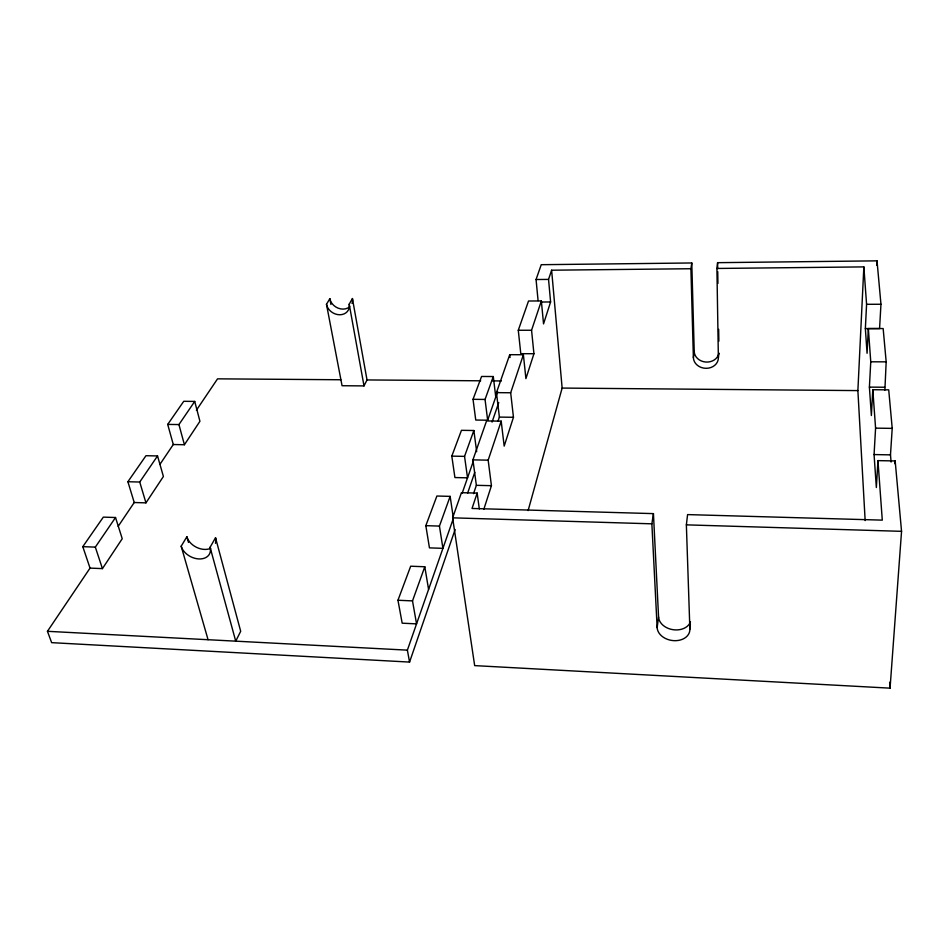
<?xml version="1.0" encoding="UTF-8"?>
<svg xmlns="http://www.w3.org/2000/svg" width="949" height="949" viewBox="0 0 949 949"><rect width="100%" height="100%" fill="white"/><g stroke="black" fill="none" stroke-linecap="round" stroke-linejoin="round"><path stroke-width="1.42" d="M865.156 520.574L857.884 390.597L863.851 266.894L716.91 268.46L718.369 357.714A12.503 10.688 4.2 0 1 706.115 368.319A12.503 10.688 4.2 0 1 693.387 357.631L690.908 268.733L691.785 262.968L541.238 264.7L536.055 279.516L538.083 300.619M884.883 390.086L886.176 361.854L883.151 328.556L868.347 328.579L867.066 353.301L865.358 328.579L866.579 304.309L863.851 266.894M891.099 462.056L890.482 454.868L892.214 428.379L888.715 389.849L872.795 389.719L871.372 415.52L869.403 387.121L870.755 361.794L868.347 328.579M876.781 265.257L877.018 260.845L717.598 262.671L716.91 268.46M877.018 260.845L880.957 304.249L879.569 328.568L865.358 328.579M479.316 508.961L477.169 493.089L461.428 492.685L452.626 517.834L474.666 665.617L890.055 688.155L901.55 531.333L895.168 460.953L877.955 460.621L876.354 487.537L874.065 454.571L875.583 428.141L872.795 389.719M894.978 463.8L895.168 460.953M477.169 493.089L472.033 508.462L653.434 513.623L651.868 523.824L657.147 627.645A16.465 12.242 9.1 0 0 674.027 640.67A16.465 12.242 9.1 0 0 689.876 629.175L690.374 624.454M718.369 357.714L718.868 353.064M689.876 629.175L686.364 524.856L687.586 514.595L882.285 520.135L877.955 460.621M657.147 627.645L658.57 616.98L653.434 513.623M693.387 357.631L694.217 351.45L691.785 262.968M528.119 510.586L562.14 388.07L551.618 270.204L690.908 268.733M483.812 509.328L491.428 485.686L488.166 460.17L501.191 421.154L486.54 420.953L472.922 459.862L476.362 485.319L473.551 493.634M498 421.202L499.388 417.097L496.446 392.637L509.732 354.689L523.385 354.736L510.681 392.767L513.456 417.287L504.18 446.101L501.191 421.154M533.931 353.728L520.787 353.68L518.284 330.264L528.522 301.011L541.357 300.94L531.559 330.252L533.931 353.728L525.912 378.627L523.385 354.736M551.618 270.204L548.546 279.409L550.598 301.96L543.54 323.894L541.357 300.94M90.036 568.107L102.433 568.617L122.231 538.712L115.529 517.513L103.322 517.122L82.8 546.66L90.036 568.107L47.45 631.31L51.649 642.651L409.565 662.082L455.117 529.53M467.584 493.255L474.773 472.329M492.045 422.091L498.759 402.566M409.565 662.082L407.382 650.148L452.934 519.672M462.175 493.195L473.302 461.321M495.758 396.99L493.29 376.539L481.57 376.468L473.029 399.315L475.746 420.039L487.656 420.205L497.632 391.64M412.507 600.895L424.796 566.755L410.68 566.209L397.963 600.254L402.174 623.185L416.552 623.873L412.507 600.895L397.963 600.254M439.434 526.09L450.146 496.374L436.896 496.019L425.828 525.663L429.446 547.87L442.922 548.344L439.434 526.09L425.828 525.663M464.547 456.374L473.859 430.514L461.451 430.324L451.807 456.125L454.915 477.549L467.537 477.845L464.547 456.374L451.807 456.125M487.656 420.205L485.046 399.446L493.29 376.539M326.48 304.285L342.055 385.721L364.013 385.911L367.014 379.944L352.423 298.555L349.208 304.166A12.052 9.988 31.3 0 1 339.801 314.76A12.052 9.988 31.3 0 1 326.48 304.285L329.837 298.686A11.969 9.953 31.4 0 0 338.022 308.117A11.969 9.953 31.4 0 0 349.707 306.741M210.085 547.265L215.53 537.751L240.69 631.287L235.732 641.168L210.085 547.265A15.706 11.186 27.6 0 1 199.065 558.949A15.706 11.186 27.6 0 1 181.188 546.209L186.87 536.754A15.564 11.163 27.7 0 0 210.702 548.308M134.224 502.519L145.956 502.863L163.406 476.481L157.534 455.947L145.968 455.71L127.901 481.724L134.224 502.519L118.162 526.363M173.287 444.523L184.414 444.737L199.931 421.297L194.723 401.427L183.75 401.297L167.712 424.405L173.287 444.523L160.156 464.025M196.372 410.265L217.546 378.841L340.798 379.754M102.433 568.617L95.327 547.122L115.529 517.513M145.956 502.863L139.74 482.033L157.534 455.947M184.414 444.737L178.934 424.571L194.723 401.427M536.055 279.516L548.546 279.409M540.977 302.019L550.598 301.96M866.579 304.309L880.957 304.249M518.284 330.264L531.559 330.252M870.755 361.794L886.176 361.854M367.014 379.944L480.692 380.798M492.507 380.881L501.369 380.952M869.403 387.121L884.646 387.239M562.14 388.07L857.884 390.597M496.446 392.637L510.681 392.767M473.029 399.315L485.046 399.446M499.388 417.097L513.456 417.287M875.583 428.141L892.214 428.379M167.712 424.405L178.934 424.571M874.065 454.571L890.482 454.868M472.922 459.862L488.166 460.17M476.362 485.319L491.428 485.686M127.901 481.724L139.74 482.033M452.626 517.834L651.868 523.824M686.364 524.856L901.55 531.333M82.8 546.66L95.327 547.122M47.45 631.31L407.382 650.148M181.188 546.209L208.068 639.721M186.87 536.754L188.471 542.401M329.837 298.686L330.94 304.487M349.208 304.166L364.013 385.911M424.796 566.755L428.58 589.412M450.146 496.374L453.183 516.849M473.859 430.514L476.671 451.677M509.732 354.689L510.052 357.5M889.64 682.26L890.055 688.155M717.598 262.671L717.693 268.603M717.741 271.556L717.93 283.407M718.666 329.303L718.856 341.154M690.481 621.797A16.311 12.195 9 0 1 673.031 629.697A16.311 12.195 9 0 1 658.57 616.98M718.844 353.455A12.42 10.641 4 0 1 705.712 362.032A12.42 10.641 4 0 1 694.217 351.45M352.423 298.555A11.969 9.953 31.4 0 1 352.02 303.395M215.53 537.751A15.564 11.163 27.7 0 1 215.435 543.314"/></g></svg>
